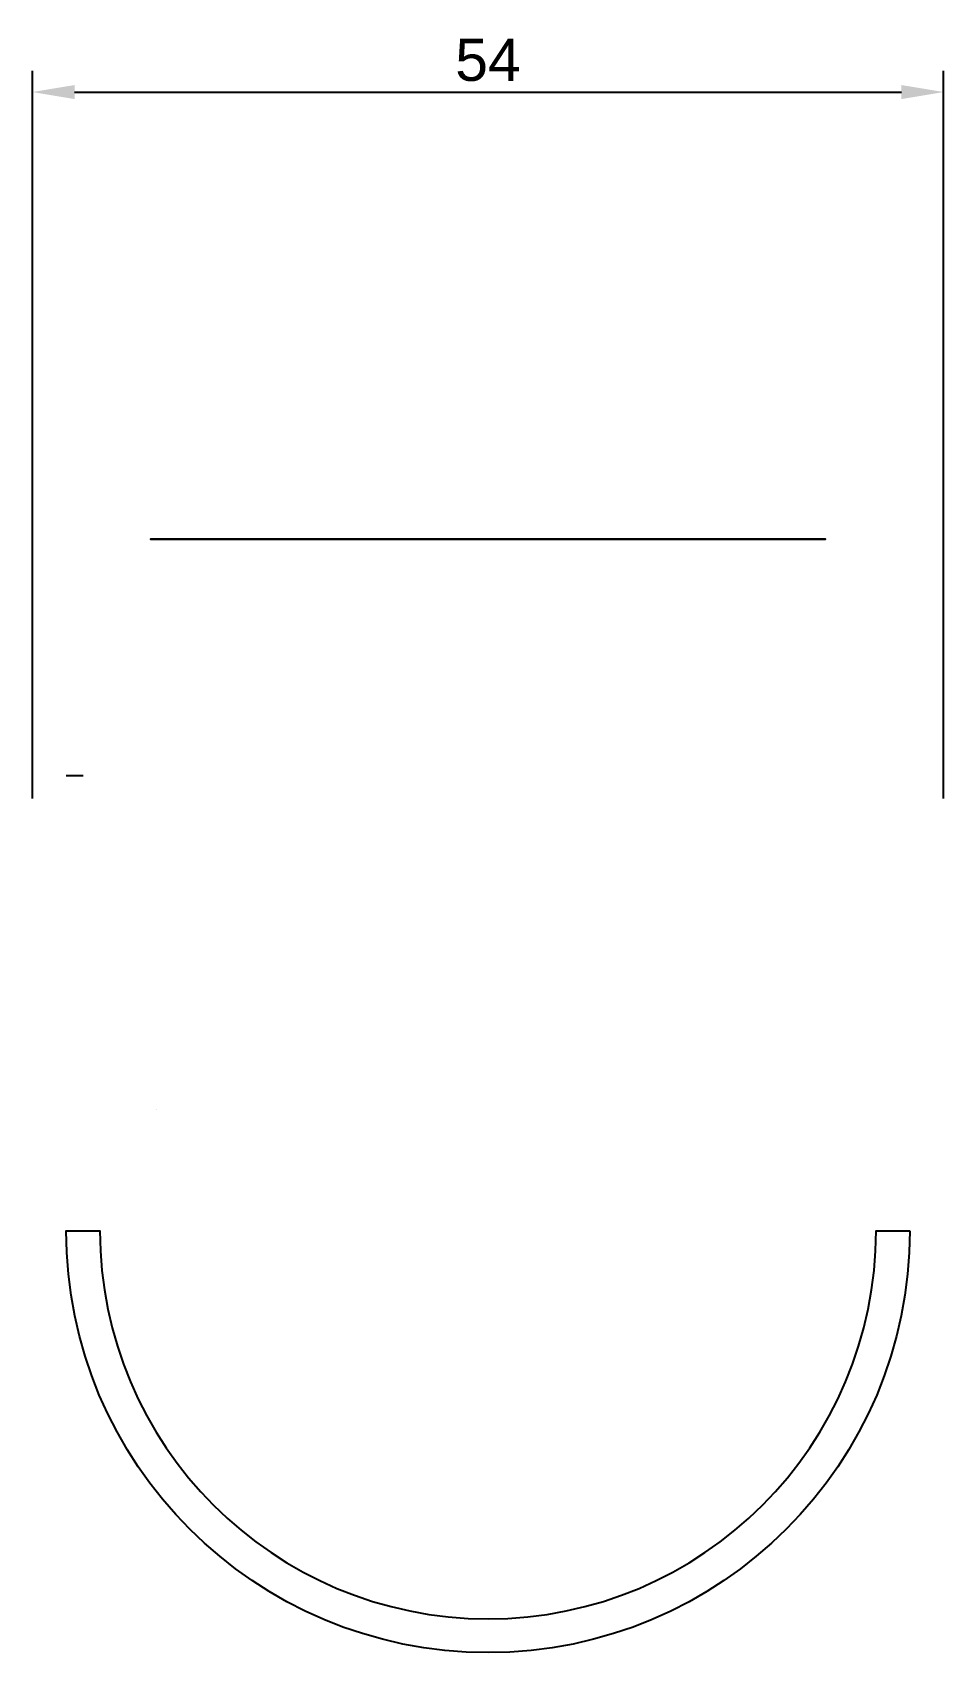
# Model space of a CAD drawing. Header units: millimetres. Extents: x -2 to 52, y -52 to 44.
import ezdxf

# ---------------------------------------------------------------- set-up
doc = ezdxf.new("R2010")
doc.units = ezdxf.units.MM
doc.layers.add('2D', color=7, linetype='Continuous')
doc.layers.add('3D', color=7, linetype='Continuous')
doc.styles.get("Standard").update_dxf_attribs({"font": 'arial.ttf'})
doc.dimstyles.new('ISO-25', dxfattribs={"dimtxt": 2.5, "dimasz": 2.5, "dimexe": 1.25, "dimexo": 0.625, "dimtad": 1, "dimtxsty": 'Standard', "dimcen": 2.5, "dimadec": 0, "dimazin": 0, "dimtfac": 1, "dimtmove": 0, "dimatfit": 3, "dimfxl": 1, "dimarcsym": 0})

# ---------------------------------------------------------------- blocks, each defined once
blk = doc.blocks.new('*D3')
at = {"layer": '3D', "color": 0, "lineweight": -2, "transparency": 16777216}
for p, q in [((-2, -1.375), (-2, 41.762)), ((52, -1.375), (52, 41.762)), ((0.5, 40.512), (49.5, 40.512))]:
    blk.add_line(p, q, dxfattribs=at)
at = {"layer": '3D', "color": 0, "transparency": 16777216}
for points in [[(0.5, 40.928), (0.5, 40.095), (-2, 40.512)], [(49.5, 40.928), (49.5, 40.095), (52, 40.512)]]:
    blk.add_solid(points, dxfattribs=at)
at = {"layer": '3D', "color": 0, "transparency": 16777216, "insert": (25, 42.408), "char_height": 2.5, "attachment_point": 5}
blk.add_mtext('54', dxfattribs=at)

msp = doc.modelspace()

# ---------------------------------------------------------------- linework, layer by layer
at = {"layer": '2D', "extrusion": (0, -1, -2.22045e-16)}
for p, q in [((13.5, 14, 41.5), (13.5, 14, 41.5)), ((25, 14, 24.5), (25, 14, 42))]:
    msp.add_line(p, q, dxfattribs=at)
at = {"layer": '2D'}
msp.add_line((5.335, -19.818), (5.333, -19.819), dxfattribs=at)
at = {"layer": '2D', "extrusion": (0, -1, -2.22045e-16), "elevation": -14}
msp.add_lwpolyline([(19.707, 38.807, 1.523912), (13.5, 24.5), (36.5, 24.5, 1.523912), (30.293, 38.807)], format="xyb", close=True, dxfattribs=at)
at = {"layer": '2D'}
msp.add_rational_spline([(36.5, 14, 41.5), (36.5, 14, 41.5), (34.464, 14, 41.659), (30.815, 14, 40.073), (30.145, 14, 40.963), (29.723, 14, 41.623), (29.034, 14, 42), (28.25, 14, 42), (26.083, 14, 42), (23.917, 14, 42), (21.75, 14, 42), (20.966, 14, 42), (20.277, 14, 41.623), (19.855, 14, 40.963), (19.185, 14, 40.073), (15.536, 14, 41.659), (13.5, 14, 41.5), (13.5, 14, 41.5), (15.228, 14, 36.393), (19.608, 14, 33.25), (25, 14, 33.25), (30.392, 14, 33.25), (34.772, 14, 36.393), (36.5, 14, 41.5)], [1, 1, 1, 1, 1, 0.918128066644, 0.918128066644, 1, 1, 1, 1, 0.918128066644, 0.918128066644, 1, 1, 1, 1, 1, 0.875025501876, 0.875025501876, 1, 0.875025501876, 0.875025501876, 1], degree=3, knots=[0, 0, 0, 0, 6.766148, 21.581989, 21.581989, 21.581989, 22.583617, 22.583617, 22.583617, 23.583617, 23.583617, 23.583617, 24.585245, 24.585245, 24.585245, 39.401086, 46.167234, 46.167234, 46.167234, 47.41184, 47.41184, 47.41184, 48.656445, 48.656445, 48.656445, 48.656445], dxfattribs=at)
msp.add_open_spline([(0, 0), (0.333, 0), (0.667, 0), (1, 0)], degree=3, dxfattribs=at)
msp.add_open_spline([(0, 0), (0.333, 0), (0.667, 0), (1, 0)], degree=3, dxfattribs=at)
msp.add_open_spline([(0, 0), (0.333, 0), (0.667, 0), (1, 0)], degree=3, dxfattribs=at)
msp.add_open_spline([(0, 0), (0.333, 0), (0.667, 0), (1, 0)], degree=3, dxfattribs=at)
at = {"layer": '3D', "elevation": 3}
msp.add_lwpolyline([(50, -27, -1), (0, -27), (2, -27, 1), (48, -27)], format="xyb", close=True, dxfattribs=at)

# ---------------------------------------------------------------- dimensions: what is measured, and where the dimension line sits
at = {"layer": '3D'}
dim = msp.add_linear_dim(base=(52, 40.512), p1=(-2, -2, -2), p2=(52, -2, -2), dimstyle='ISO-25', dxfattribs=at)
dim.commit()
dim.dimension.update_dxf_attribs({"geometry": '*D3', "text_midpoint": (25, 42.408)})

doc.saveas('drawing.dxf')
